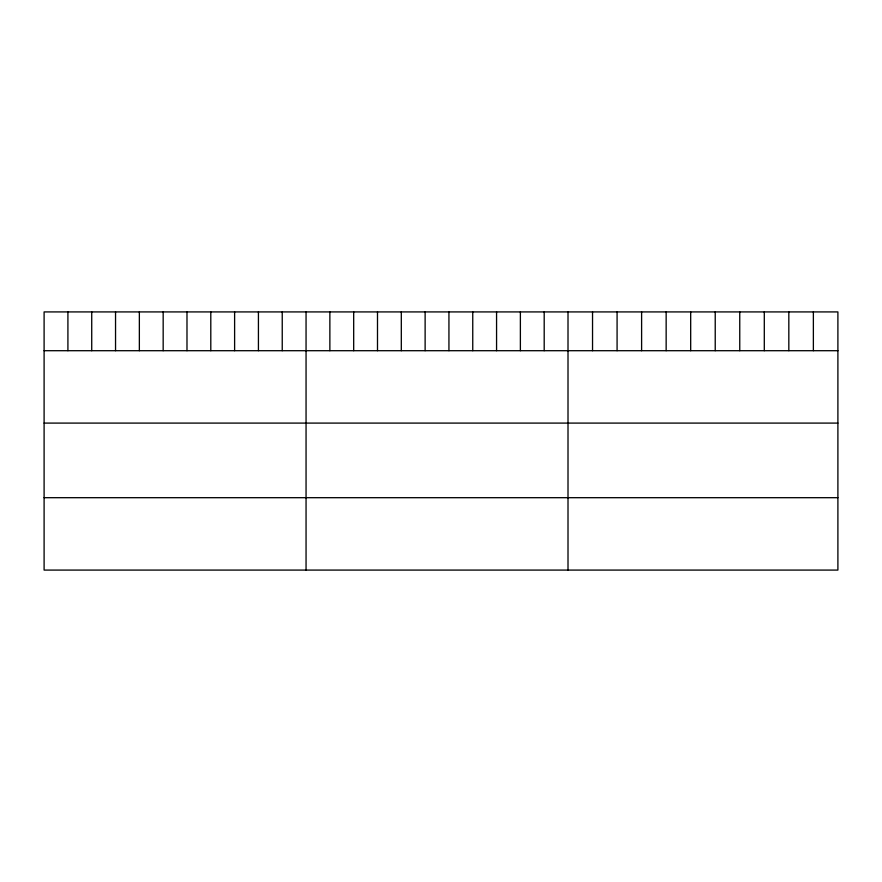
<?xml version="1.0" encoding="UTF-8"?>
<svg xmlns="http://www.w3.org/2000/svg" width="882" height="882" viewBox="0 0 882 882"><rect width="100%" height="100%" fill="white"/><g stroke="black" fill="none" stroke-linecap="round" stroke-linejoin="round"><path stroke-width="1.32" d="M837.9 350.705L837.9 570.081L44.1 570.081L44.1 311.919L837.9 311.919L837.9 350.705L44.1 350.705M44.1 423.095L837.9 423.095M44.1 497.691L837.9 497.691M813.369 311.919L813.369 350.705M788.828 311.919L788.828 350.705M764.297 311.919L764.297 350.705M739.755 311.919L739.755 350.705M715.225 311.919L715.225 350.705M690.683 311.919L690.683 350.705M666.153 311.919L666.153 350.705M641.611 311.919L641.611 350.705M617.08 311.919L617.08 350.705M592.539 311.919L592.539 350.705M568.008 311.919L568.008 570.081M544.194 311.919L544.194 350.705M520.38 311.919L520.38 350.705M496.566 311.919L496.566 350.705M472.752 311.919L472.752 350.705M448.938 311.919L448.938 350.705M425.124 311.919L425.124 350.705M401.31 311.919L401.31 350.705M377.496 311.919L377.496 350.705M353.682 311.919L353.682 350.705M329.868 311.919L329.868 350.705M306.054 311.919L306.054 570.081M282.24 311.919L282.24 350.705M258.426 311.919L258.426 350.705M234.612 311.919L234.612 350.705M210.798 311.919L210.798 350.705M186.984 311.919L186.984 350.705M163.17 311.919L163.17 350.705M139.356 311.919L139.356 350.705M115.542 311.919L115.542 350.705M91.728 311.919L91.728 350.705M67.914 311.919L67.914 350.705"/></g></svg>
